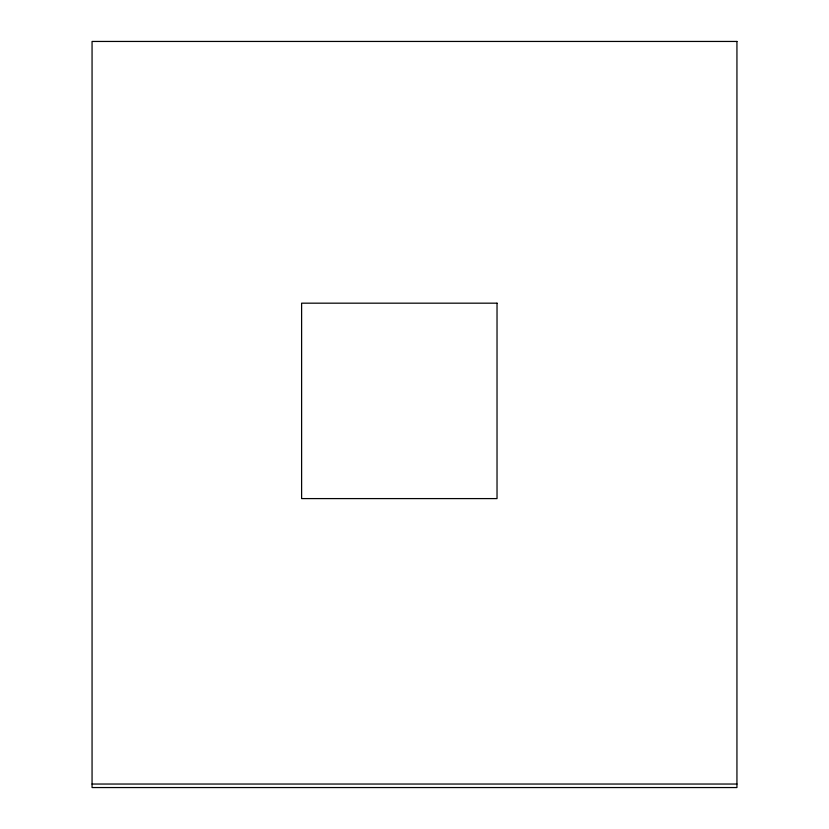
<?xml version="1.0" encoding="UTF-8"?>
<svg xmlns="http://www.w3.org/2000/svg" width="829" height="829" viewBox="0 0 829 829"><rect width="100%" height="100%" fill="white"/><g stroke="black" fill="none" stroke-linecap="round" stroke-linejoin="round"><path stroke-width="1.24" d="M92.06 784.037L736.94 784.037M736.94 41.45L92.06 41.45L92.06 787.55L736.94 787.55L736.94 41.45M497.027 303.176L301.611 303.176L301.611 498.592L497.027 498.592L497.027 303.176"/></g></svg>
